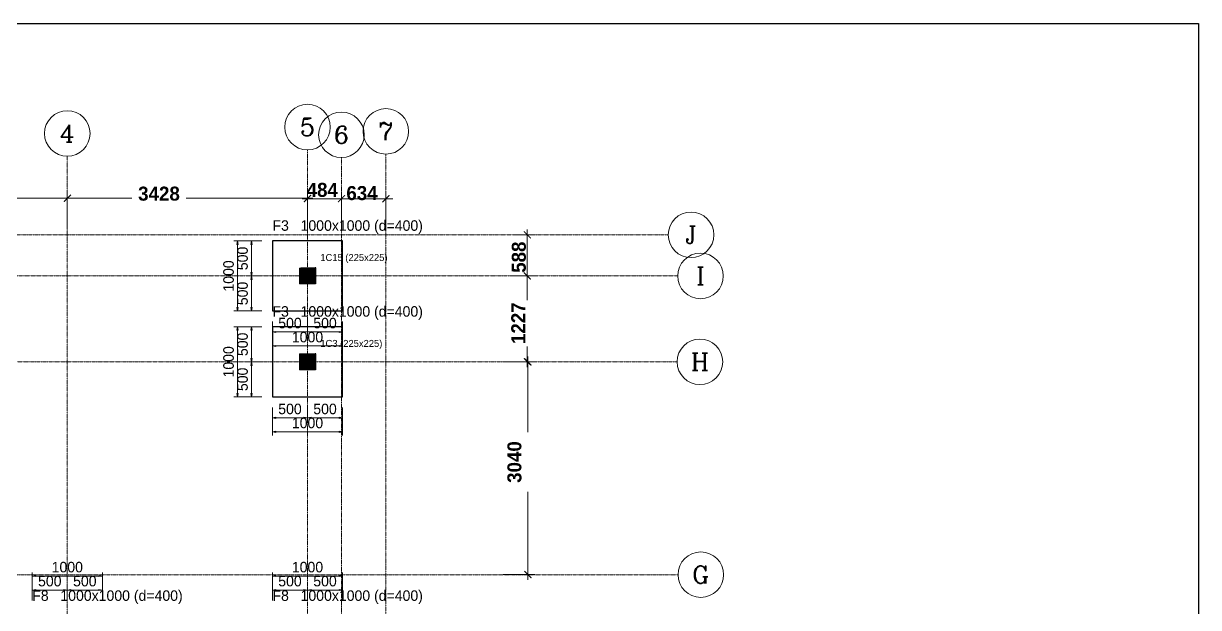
# Model space of a CAD drawing. Header units: inches. Extents: x 23 to 2032867, y 13 to 664695.
# Drawn here: x 1744024 to 1760791, y 362717 to 371059 of the extents above; entities that cross this region are included whole.
import ezdxf
from ezdxf.enums import TextEntityAlignment as Align

# ---------------------------------------------------------------- set-up
doc = ezdxf.new("R2010")
doc.units = ezdxf.units.IN
doc.header["$MEASUREMENT"] = 0
doc.linetypes.add('CENTER2', pattern=[0.7, 0.5, -0.1, 0, -0.1])
for name, color, linetype, lineweight in [('Axis_1', 8, 'CENTER2', 0), ('Axis_2', 8, 'CENTER2', 0), ('AxisBalloons_1', 150, 'ByLayer', 0), ('AxisBalloons_2', 150, 'ByLayer', 0), ('AxisText_1', 18, 'ByLayer', 0), ('AxisText_2', 18, 'ByLayer', 0), ('ColHatch', 11, 'ByLayer', 0), ('Column', 1, 'ByLayer', 0), ('ColumnText', 96, 'ByLayer', 0), ('Dim', 5, 'ByLayer', 0), ('Footing', 6, 'ByLayer', 0), ('FootingText', 96, 'ByLayer', 0), ('S-_ANOT----_D', 5, 'ByLayer', 0)]:
    doc.layers.add(name, color=color, linetype=linetype, lineweight=lineweight)
doc.layers.add('Dimensioning - General', color=7, linetype='Continuous')
doc.layers.add('dimensions', color=1, linetype='Continuous')
doc.styles.add('AxisText_1', font='ROMANC', dxfattribs={"height": 50})
doc.styles.add('AxisText_2', font='ROMANC', dxfattribs={"height": 50})
doc.styles.add('City', font='cityb___.ttf', dxfattribs={"height": 200})
doc.styles.add('ColumnText', font='TXT', dxfattribs={"height": 1000})
doc.styles.add('Dim', font='TXT', dxfattribs={"height": 1000})
doc.styles.add('FootingText', font='TXT', dxfattribs={"height": 1500})
doc.dimstyles.new('Copy of atus', dxfattribs={"dimtxt": 250, "dimasz": 100, "dimexe": 100, "dimexo": 100, "dimgap": 100, "dimtad": 1, "dimdec": 0, "dimdsep": 46, "dimtxsty": 'City', "dimblk1": 'ARCHTICK', "dimblk2": 'ARCHTICK', "dimsah": 1, "dimcen": 0, "dimdle": 75, "dimclrd": 6, "dimclre": 6, "dimclrt": 5, "dimadec": 0, "dimazin": 0, "dimtfac": 1, "dimtdec": 0, "dimtix": 1, "dimtmove": 2, "dimatfit": 3, "dimldrblk": 'ARCHTICK', "dimfxl": 100, "dimtolj": 1, "dimtzin": 0, "dimlwd": 5, "dimlwe": 5, "dimarcsym": 0})

# ---------------------------------------------------------------- blocks, each defined once
blk = doc.blocks.new('PCDIM_ARROW')
at = {"layer": 'Dim'}
blk.add_hatch(color=256, dxfattribs=at).paths.add_polyline_path([(0, 0), (-1, 0.1667), (-1, -0.1667)], flags=0)
blk.add_hatch(color=256, dxfattribs=at).paths.add_polyline_path([(0, 0), (-1, 0.1667), (-1, -0.1667)], flags=0)
blk.add_hatch(color=256, dxfattribs=at).paths.add_polyline_path([(0, 0), (-1, 0.1667), (-1, -0.1667)], flags=0)
blk.add_hatch(color=256, dxfattribs=at).paths.add_polyline_path([(0, 0), (-1, 0.1667), (-1, -0.1667)], flags=0)
at = {"layer": 'S-_ANOT----_D'}
blk.add_hatch(color=256, dxfattribs=at).paths.add_polyline_path([(0, 0), (-1, 0.1667), (-1, -0.1667)], flags=0)
blk.add_hatch(color=256, dxfattribs=at).paths.add_polyline_path([(0, 0), (-1, 0.1667), (-1, -0.1667)], flags=0)
at = {"layer": 'Dim'}
blk.add_lwpolyline([(0, 0), (-1, 0.1667), (-1, -0.1667)], close=True, dxfattribs=at)
blk.add_lwpolyline([(0, 0), (-1, 0.1667), (-1, -0.1667)], close=True, dxfattribs=at)
blk.add_lwpolyline([(0, 0), (-1, 0.1667), (-1, -0.1667)], close=True, dxfattribs=at)
blk.add_lwpolyline([(0, 0), (-1, 0.1667), (-1, -0.1667)], close=True, dxfattribs=at)
at = {"layer": 'S-_ANOT----_D'}
blk.add_lwpolyline([(0, 0), (-1, 0.1667), (-1, -0.1667)], close=True, dxfattribs=at)
blk.add_lwpolyline([(0, 0), (-1, 0.1667), (-1, -0.1667)], close=True, dxfattribs=at)
blk = doc.blocks.new('_ArchTick')
at = {"color": 0, "linetype": 'ByBlock', "const_width": 0.15}
blk.add_lwpolyline([(-0.5, -0.5), (0.5, 0.5)], dxfattribs=at)
blk = doc.blocks.new('*D294')
at = {"layer": 'Defpoints', "color": 0, "linetype": 'Continuous', "transparency": 16777216}
for p in [(1742023, 368564), (1744649, 368562), (1744649, 368026)]:
    blk.add_point(p, dxfattribs=at)
at = {"layer": 'Dimensioning - General', "color": 6, "linetype": 'Continuous', "lineweight": 5, "transparency": 16777216}
for p, q in [((1741948, 368562), (1742947, 368562)), ((1744724, 368562), (1743716, 368562))]:
    blk.add_line(p, q, dxfattribs=at)
at = {"layer": 'Dimensioning - General', "color": 6, "lineweight": 5, "transparency": 16777216}
for p, q in [((1744649, 368126), (1744649, 368662)), ((1742023, 368464), (1742023, 368462))]:
    blk.add_line(p, q, dxfattribs=at)
at = {"layer": 'Dimensioning - General', "color": 6, "linetype": 'Continuous', "lineweight": 5, "transparency": 16777216, "xscale": 100, "yscale": 100, "zscale": 100, "rotation": 180}
blk.add_blockref('_ArchTick', (1742023, 368562), dxfattribs=at)
at = {"layer": 'Dimensioning - General', "color": 6, "linetype": 'Continuous', "lineweight": 5, "transparency": 16777216, "xscale": 100, "yscale": 100, "zscale": 100}
blk.add_blockref('_ArchTick', (1744649, 368562), dxfattribs=at)
at = {"layer": 'Dimensioning - General', "color": 5, "linetype": 'Continuous', "lineweight": 20, "transparency": 16777216, "insert": (1743331, 368627), "char_height": 200, "attachment_point": 5, "style": 'City'}
blk.add_mtext('\\A1;2626', dxfattribs=at)
blk = doc.blocks.new('*D295')
at = {"layer": 'Defpoints', "color": 0, "linetype": 'Continuous', "transparency": 16777216}
for p in [(1744649, 368564), (1748076, 368562), (1748076, 368026)]:
    blk.add_point(p, dxfattribs=at)
at = {"layer": 'Dimensioning - General', "color": 6, "linetype": 'Continuous', "lineweight": 5, "transparency": 16777216}
for p, q in [((1744574, 368562), (1745570, 368562)), ((1748151, 368562), (1746344, 368562))]:
    blk.add_line(p, q, dxfattribs=at)
at = {"layer": 'Dimensioning - General', "color": 6, "lineweight": 5, "transparency": 16777216}
for p, q in [((1748076, 368126), (1748076, 368662)), ((1744649, 368464), (1744649, 368462))]:
    blk.add_line(p, q, dxfattribs=at)
at = {"layer": 'Dimensioning - General', "color": 6, "linetype": 'Continuous', "lineweight": 5, "transparency": 16777216, "xscale": 100, "yscale": 100, "zscale": 100, "rotation": 180}
blk.add_blockref('_ArchTick', (1744649, 368562), dxfattribs=at)
at = {"layer": 'Dimensioning - General', "color": 6, "linetype": 'Continuous', "lineweight": 5, "transparency": 16777216, "xscale": 100, "yscale": 100, "zscale": 100}
blk.add_blockref('_ArchTick', (1748076, 368562), dxfattribs=at)
at = {"layer": 'Dimensioning - General', "color": 5, "linetype": 'Continuous', "lineweight": 20, "transparency": 16777216, "insert": (1745957, 368627), "char_height": 200, "attachment_point": 5, "style": 'City'}
blk.add_mtext('\\A1;3428', dxfattribs=at)
blk = doc.blocks.new('*D239')
at = {"layer": 'Defpoints', "color": 0, "linetype": 'Continuous', "transparency": 16777216}
for p in [(1748076, 368559), (1748561, 368556), (1748561, 368026)]:
    blk.add_point(p, dxfattribs=at)
at = {"layer": 'Dimensioning - General', "color": 6, "linetype": 'Continuous', "lineweight": 5, "transparency": 16777216}
blk.add_line((1748001, 368556), (1748636, 368556), dxfattribs=at)
at = {"layer": 'Dimensioning - General', "color": 6, "lineweight": 5, "transparency": 16777216}
for p, q in [((1748561, 368126), (1748561, 368656)), ((1748076, 368459), (1748076, 368456))]:
    blk.add_line(p, q, dxfattribs=at)
at = {"layer": 'Dimensioning - General', "color": 6, "linetype": 'Continuous', "lineweight": 5, "transparency": 16777216, "xscale": 100, "yscale": 100, "zscale": 100, "rotation": 180}
blk.add_blockref('_ArchTick', (1748076, 368556), dxfattribs=at)
at = {"layer": 'Dimensioning - General', "color": 6, "linetype": 'Continuous', "lineweight": 5, "transparency": 16777216, "xscale": 100, "yscale": 100, "zscale": 100}
blk.add_blockref('_ArchTick', (1748561, 368556), dxfattribs=at)
at = {"layer": 'Dimensioning - General', "color": 5, "linetype": 'Continuous', "lineweight": 20, "transparency": 16777216, "insert": (1748287, 368681), "char_height": 200, "attachment_point": 5, "style": 'City'}
blk.add_mtext('\\A1;484', dxfattribs=at)
blk = doc.blocks.new('*D240')
at = {"layer": 'Defpoints', "color": 0, "linetype": 'Continuous', "transparency": 16777216}
for p in [(1748561, 368559), (1749195, 368556), (1749195, 368026)]:
    blk.add_point(p, dxfattribs=at)
at = {"layer": 'Dimensioning - General', "color": 6, "linetype": 'Continuous', "lineweight": 5, "transparency": 16777216}
for p, q in [((1748561, 368556), (1748461, 368556)), ((1748561, 368556), (1749195, 368556)), ((1749195, 368556), (1749295, 368556))]:
    blk.add_line(p, q, dxfattribs=at)
at = {"layer": 'Dimensioning - General', "color": 6, "lineweight": 5, "transparency": 16777216}
for p, q in [((1749195, 368126), (1749195, 368656)), ((1748561, 368459), (1748561, 368456))]:
    blk.add_line(p, q, dxfattribs=at)
at = {"layer": 'Dimensioning - General', "color": 6, "linetype": 'Continuous', "lineweight": 5, "transparency": 16777216, "xscale": 100, "yscale": 100, "zscale": 100}
blk.add_blockref('_ArchTick', (1748561, 368556), dxfattribs=at)
at = {"layer": 'Dimensioning - General', "color": 6, "linetype": 'Continuous', "lineweight": 5, "transparency": 16777216, "xscale": 100, "yscale": 100, "zscale": 100, "rotation": 180}
blk.add_blockref('_ArchTick', (1749195, 368556), dxfattribs=at)
at = {"layer": 'Dimensioning - General', "color": 5, "linetype": 'Continuous', "lineweight": 20, "transparency": 16777216, "insert": (1748854, 368635), "char_height": 200, "attachment_point": 5, "style": 'City'}
blk.add_mtext('\\A1;634', dxfattribs=at)
blk = doc.blocks.new('*D231')
at = {"layer": 'Defpoints', "color": 0, "linetype": 'Continuous', "transparency": 16777216}
for p in [(1750913, 368040), (1751213, 368040), (1750971, 367453)]:
    blk.add_point(p, dxfattribs=at)
at = {"layer": 'Dimensioning - General', "color": 6, "lineweight": 5, "transparency": 16777216}
for p, q in [((1751013, 368040), (1751313, 368040)), ((1751071, 367453), (1751313, 367453))]:
    blk.add_line(p, q, dxfattribs=at)
at = {"layer": 'Dimensioning - General', "color": 6, "linetype": 'Continuous', "lineweight": 5, "transparency": 16777216}
blk.add_line((1751213, 367378), (1751213, 368115), dxfattribs=at)
at = {"layer": 'Dimensioning - General', "color": 6, "linetype": 'Continuous', "lineweight": 5, "transparency": 16777216, "xscale": 100, "yscale": 100, "zscale": 100}
for p, rotation in [((1751213, 368040), 90), ((1751213, 367453), 270)]:
    blk.add_blockref('_ArchTick', p, dxfattribs=dict(at, rotation=rotation))
at = {"layer": 'Dimensioning - General', "color": 5, "linetype": 'Continuous', "lineweight": 20, "transparency": 16777216, "insert": (1751093, 367721), "char_height": 200, "attachment_point": 5, "rotation": 90, "style": 'City'}
blk.add_mtext('\\A1;588', dxfattribs=at)
blk = doc.blocks.new('*D232')
at = {"layer": 'Defpoints', "color": 0, "linetype": 'Continuous', "transparency": 16777216}
for p in [(1750880, 367453), (1751213, 367453), (1750763, 366226)]:
    blk.add_point(p, dxfattribs=at)
at = {"layer": 'Dimensioning - General', "color": 6, "lineweight": 5, "transparency": 16777216}
for p, q in [((1750980, 367453), (1751313, 367453)), ((1750863, 366226), (1751313, 366226))]:
    blk.add_line(p, q, dxfattribs=at)
at = {"layer": 'Dimensioning - General', "color": 6, "linetype": 'Continuous', "lineweight": 5, "transparency": 16777216}
for p, q in [((1751213, 367528), (1751213, 367108)), ((1751213, 366151), (1751213, 366447))]:
    blk.add_line(p, q, dxfattribs=at)
at = {"layer": 'Dimensioning - General', "color": 6, "linetype": 'Continuous', "lineweight": 5, "transparency": 16777216, "xscale": 100, "yscale": 100, "zscale": 100}
for p, rotation in [((1751213, 367453), 90), ((1751213, 366226), 270)]:
    blk.add_blockref('_ArchTick', p, dxfattribs=dict(at, rotation=rotation))
at = {"layer": 'Dimensioning - General', "color": 5, "linetype": 'Continuous', "lineweight": 20, "transparency": 16777216, "insert": (1751084, 366778), "char_height": 200, "attachment_point": 5, "rotation": 90, "style": 'City'}
blk.add_mtext('\\A1;1227', dxfattribs=at)
blk = doc.blocks.new('*D233')
at = {"layer": 'Defpoints', "color": 0, "linetype": 'Continuous', "transparency": 16777216}
for p in [(1750763, 366226), (1751222, 366226), (1750768, 363187)]:
    blk.add_point(p, dxfattribs=at)
at = {"layer": 'Dimensioning - General', "color": 6, "lineweight": 5, "transparency": 16777216}
for p, q in [((1750863, 366226), (1751322, 366226)), ((1750868, 363187), (1751322, 363187))]:
    blk.add_line(p, q, dxfattribs=at)
at = {"layer": 'Dimensioning - General', "color": 6, "linetype": 'Continuous', "lineweight": 5, "transparency": 16777216}
for p, q in [((1751222, 366301), (1751222, 365220)), ((1751222, 363112), (1751222, 364370))]:
    blk.add_line(p, q, dxfattribs=at)
at = {"layer": 'Dimensioning - General', "color": 6, "linetype": 'Continuous', "lineweight": 5, "transparency": 16777216, "xscale": 100, "yscale": 100, "zscale": 100}
for p, rotation in [((1751222, 366226), 90), ((1751222, 363187), 270)]:
    blk.add_blockref('_ArchTick', p, dxfattribs=dict(at, rotation=rotation))
at = {"layer": 'Dimensioning - General', "color": 5, "linetype": 'Continuous', "lineweight": 20, "transparency": 16777216, "insert": (1751030, 364795), "char_height": 200, "attachment_point": 5, "rotation": 90, "style": 'City'}
blk.add_mtext('\\A1;3040', dxfattribs=at)

msp = doc.modelspace()

# ---------------------------------------------------------------- hatches: boundary and pattern name
at = {"linetype": 'Continuous'}
h = msp.add_hatch(dxfattribs=at)
h.set_pattern_fill('ANSI31', color=1)
h.set_pattern_definition([(45, (1651249.29472, 401125.22702), (-0.08838834765, 0.08838834765), [])])
h.paths.add_polyline_path([(1748190.2, 367567.628), (1748188.883, 367342.628), (1747965.2, 367342.628), (1747965.2, 367566.381)])
h = msp.add_hatch(dxfattribs=at)
h.set_pattern_fill('ANSI31', color=1)
h.set_pattern_definition([(45, (1651249.29472, 399896.40906), (-0.08838834765, 0.08838834765), [])])
h.paths.add_polyline_path([(1748190.2, 366338.81), (1748188.883, 366113.81), (1747965.2, 366113.81), (1747965.2, 366337.563)])

# ---------------------------------------------------------------- linework, layer by layer
for points in [[(1748190.2, 367567.628), (1748188.883, 367342.628), (1747965.2, 367342.628), (1747965.2, 367566.381), (1748190.2, 367567.628)], [(1748190.2, 366338.81), (1748188.883, 366113.81), (1747965.2, 366113.81), (1747965.2, 366337.563), (1748190.2, 366338.81)]]:
    msp.add_lwpolyline(points, dxfattribs=at)
at = {"layer": 'Axis_1', "color": 1}
for p, q in [((1731855.462, 368040.47), (1753224.133, 368040.47)), ((1731833.534, 367452.85), (1753359.453, 367452.85)), ((1731910.42, 366226.31), (1753351.063, 366226.31)), ((1731922.904, 363186.61), (1753363.553, 363186.61))]:
    msp.add_line(p, q, dxfattribs=at)
at = {"layer": 'Axis_2'}
for p, q in [((1748076.383, 351181.864), (1748076.383, 369254.13)), ((1744648.813, 351170.086), (1744648.813, 369163.52)), ((1748560.563, 351281.713), (1748560.563, 369144.25)), ((1749194.913, 351187.216), (1749194.913, 369192.92))]:
    msp.add_line(p, q, dxfattribs=at)
at = {"layer": 'AxisBalloons_1'}
for centre in [(1753549.133, 368040.47), (1753684.453, 367452.85), (1753676.063, 366226.31), (1753688.553, 363186.61)]:
    msp.add_circle(centre, 325, dxfattribs=at)
at = {"layer": 'AxisBalloons_2'}
for centre in [(1748076.383, 369579.13), (1744648.813, 369488.52), (1748560.563, 369469.25), (1749194.913, 369517.92)]:
    msp.add_circle(centre, 325, dxfattribs=at)
at = {"layer": 'ColHatch', "linetype": 'Continuous'}
for p, q in [((1747963.883, 367541.892), (1747987.341, 367565.35)), ((1747963.883, 367471.181), (1748058.051, 367565.35)), ((1747963.883, 367400.47), (1748128.762, 367565.35)), ((1747974.473, 367340.35), (1748188.883, 367554.76)), ((1748045.183, 367340.35), (1748188.883, 367484.049)), ((1748115.894, 367340.35), (1748188.883, 367413.338)), ((1748186.605, 367340.35), (1748188.883, 367342.628)), ((1747963.883, 366269.099), (1748033.593, 366338.81)), ((1747963.883, 366198.389), (1748104.304, 366338.81)), ((1747963.883, 366127.678), (1748175.014, 366338.81)), ((1748020.725, 366113.81), (1748188.883, 366281.967)), ((1748091.436, 366113.81), (1748188.883, 366211.257)), ((1748162.146, 366113.81), (1748188.883, 366140.546))]:
    msp.add_line(p, q, dxfattribs=at)
at = {"layer": 'Column'}
for p, q in [((1748188.883, 367565.35), (1747963.883, 367565.35)), ((1747963.883, 367565.35), (1747963.883, 367340.35)), ((1748188.883, 367340.35), (1748188.883, 367565.35)), ((1748190.2, 367355.128), (1748190.2, 367580.128)), ((1747963.883, 367340.35), (1748188.883, 367340.35)), ((1748188.883, 366338.81), (1747963.883, 366338.81)), ((1747963.883, 366338.81), (1747963.883, 366113.81)), ((1748188.883, 366113.81), (1748188.883, 366338.81)), ((1748190.2, 366126.31), (1748190.2, 366351.31)), ((1747963.883, 366113.81), (1748188.883, 366113.81))]:
    msp.add_line(p, q, dxfattribs=at)
at = {"layer": 'Dim', "linetype": 'Continuous'}
for p, q in [((1747026.383, 367952.85), (1747226.383, 367952.85)), ((1747076.383, 366952.85), (1747076.383, 367952.85)), ((1747226.383, 367952.85), (1747426.383, 367952.85)), ((1747276.383, 367452.85), (1747276.383, 367952.85)), ((1747226.383, 367452.85), (1747426.383, 367452.85)), ((1747226.383, 367452.85), (1747426.383, 367452.85)), ((1747276.383, 366952.85), (1747276.383, 367452.85)), ((1747026.383, 366952.85), (1747226.383, 366952.85)), ((1747226.383, 366952.85), (1747426.383, 366952.85)), ((1747026.383, 366726.31), (1747226.383, 366726.31)), ((1747076.383, 365726.31), (1747076.383, 366726.31)), ((1747226.383, 366726.31), (1747426.383, 366726.31)), ((1747276.383, 366226.31), (1747276.383, 366726.31)), ((1747576.383, 366602.85), (1747576.383, 366802.85)), ((1748076.383, 366602.85), (1748076.383, 366802.85)), ((1748076.383, 366602.85), (1748076.383, 366802.85)), ((1748576.383, 366602.85), (1748576.383, 366802.85)), ((1747576.383, 366652.85), (1748076.383, 366652.85)), ((1747576.383, 366402.85), (1747576.383, 366602.85)), ((1748076.383, 366652.85), (1748576.383, 366652.85)), ((1748576.383, 366402.85), (1748576.383, 366602.85)), ((1747576.383, 366452.85), (1748576.383, 366452.85)), ((1747226.383, 366226.31), (1747426.383, 366226.31)), ((1747226.383, 366226.31), (1747426.383, 366226.31)), ((1747276.383, 365726.31), (1747276.383, 366226.31)), ((1747026.383, 365726.31), (1747226.383, 365726.31)), ((1747226.383, 365726.31), (1747426.383, 365726.31)), ((1747576.383, 365376.31), (1747576.383, 365576.31)), ((1748076.383, 365376.31), (1748076.383, 365576.31)), ((1748076.383, 365376.31), (1748076.383, 365576.31)), ((1748576.383, 365376.31), (1748576.383, 365576.31)), ((1747576.383, 365426.31), (1748076.383, 365426.31)), ((1747576.383, 365176.31), (1747576.383, 365376.31)), ((1748076.383, 365426.31), (1748576.383, 365426.31)), ((1748576.383, 365176.31), (1748576.383, 365376.31)), ((1747576.383, 365226.31), (1748576.383, 365226.31)), ((1744148.813, 363217.48), (1744148.813, 363017.48)), ((1745148.813, 363217.48), (1745148.813, 363017.48)), ((1747576.383, 363217.48), (1747576.383, 363017.48)), ((1748576.383, 363217.48), (1748576.383, 363017.48)), ((1744148.813, 363167.48), (1745148.813, 363167.48)), ((1744148.813, 363017.48), (1744148.813, 362817.48)), ((1744648.813, 363017.48), (1744648.813, 362817.48)), ((1744648.813, 363017.48), (1744648.813, 362817.48)), ((1745148.813, 363017.48), (1745148.813, 362817.48)), ((1747576.383, 363167.48), (1748576.383, 363167.48)), ((1747576.383, 363017.48), (1747576.383, 362817.48)), ((1748076.383, 363017.48), (1748076.383, 362817.48)), ((1748076.383, 363017.48), (1748076.383, 362817.48)), ((1748576.383, 363017.48), (1748576.383, 362817.48)), ((1744148.813, 362967.48), (1744648.813, 362967.48)), ((1744648.813, 362967.48), (1745148.813, 362967.48)), ((1747576.383, 362967.48), (1748076.383, 362967.48)), ((1748076.383, 362967.48), (1748576.383, 362967.48))]:
    msp.add_line(p, q, dxfattribs=at)
at = {"layer": 'dimensions', "color": 7}
msp.add_lwpolyline([(1760790.618, 349241.756), (1724891.188, 349241.756), (1724891.188, 371058.807), (1760790.618, 371058.807)], close=True, dxfattribs=at)
at = {"layer": 'Footing', "lineweight": 30}
for p, q in [((1748576.383, 367952.85), (1747576.383, 367952.85)), ((1747576.383, 367952.85), (1747576.383, 366952.85)), ((1748576.383, 366952.85), (1748576.383, 367952.85)), ((1747576.383, 366952.85), (1748576.383, 366952.85)), ((1748576.383, 366726.31), (1747576.383, 366726.31)), ((1747576.383, 366726.31), (1747576.383, 365726.31)), ((1748576.383, 365726.31), (1748576.383, 366726.31)), ((1747576.383, 365726.31), (1748576.383, 365726.31))]:
    msp.add_line(p, q, dxfattribs=at)

# ---------------------------------------------------------------- block references
at = {"layer": 'Dim', "xscale": 50, "yscale": 50, "zscale": 50}
for p, rotation in [((1747076.383, 367952.85), 90), ((1747276.383, 367952.85), 90), ((1747276.383, 367452.85), 270), ((1747276.383, 367452.85), 90), ((1747076.383, 366952.85), 270), ((1747276.383, 366952.85), 270), ((1747076.383, 366726.31), 90), ((1747276.383, 366726.31), 90), ((1747576.383, 366652.85), 180), ((1748076.383, 366652.85), 180), ((1747576.383, 366452.85), 180), ((1747276.383, 366226.31), 270), ((1747276.383, 366226.31), 90), ((1747076.383, 365726.31), 270), ((1747276.383, 365726.31), 270), ((1747576.383, 365426.31), 180), ((1748076.383, 365426.31), 180), ((1747576.383, 365226.31), 180), ((1744148.813, 363167.48), 180), ((1747576.383, 363167.48), 180), ((1744148.813, 362967.48), 180), ((1744648.813, 362967.48), 180), ((1747576.383, 362967.48), 180), ((1748076.383, 362967.48), 180)]:
    msp.add_blockref('PCDIM_ARROW', p, dxfattribs=dict(at, rotation=rotation))
for p in [(1748076.383, 366652.85), (1748576.383, 366652.85), (1748576.383, 366452.85), (1748076.383, 365426.31), (1748576.383, 365426.31), (1748576.383, 365226.31), (1745148.813, 363167.48), (1748576.383, 363167.48), (1744648.813, 362967.48), (1745148.813, 362967.48), (1748076.383, 362967.48), (1748576.383, 362967.48)]:
    msp.add_blockref('PCDIM_ARROW', p, dxfattribs=at)

# ---------------------------------------------------------------- texts
at = {"layer": 'AxisText_1', "color": 7, "linetype": 'Continuous', "style": 'AxisText_1'}
for s, p in [('J', (1753549.133, 368040.47)), ('I', (1753684.453, 367452.85)), ('H', (1753676.063, 366226.31)), ('G', (1753688.553, 363186.61))]:
    msp.add_text(s, height=250, dxfattribs=at).set_placement(p, align=Align.MIDDLE_CENTER)
at = {"layer": 'AxisText_2', "color": 0, "linetype": 'Continuous', "style": 'AxisText_2'}
for s, p in [('4', (1744648.813, 369488.52)), ('5', (1748076.383, 369579.13)), ('6', (1748560.563, 369469.25)), ('7', (1749194.913, 369517.92))]:
    msp.add_text(s, height=250, dxfattribs=at).set_placement(p, align=Align.MIDDLE_CENTER)
at = {"layer": 'ColumnText', "linetype": 'Continuous', "style": 'ColumnText'}
for s, p in [('1C15 (225x225)', (1748259.593, 367636.06)), ('1C3 (225x225)', (1748259.593, 366409.52))]:
    msp.add_text(s, height=100, dxfattribs=at).set_placement(p, align=Align.BOTTOM_LEFT)
at = {"layer": 'Dim', "color": 7, "linetype": 'Continuous', "char_height": 150, "width": 10, "attachment_point": 8, "rotation": 90, "style": 'Dim'}
for s, insert in [('500', (1747226.383, 367702.85)), ('1000', (1747026.383, 367452.85)), ('500', (1747226.383, 367202.85)), ('500', (1747226.383, 366476.31)), ('1000', (1747026.383, 366226.31)), ('500', (1747226.383, 365976.31))]:
    msp.add_mtext(s, dxfattribs=dict(at, insert=insert))
at = {"layer": 'Dim', "color": 7, "linetype": 'Continuous', "char_height": 150, "width": 10, "attachment_point": 8, "style": 'Dim'}
for s, insert in [('500', (1747826.383, 366702.85)), ('500', (1748326.383, 366702.85)), ('1000', (1748076.383, 366502.85)), ('500', (1747826.383, 365476.31)), ('500', (1748326.383, 365476.31)), ('1000', (1748076.383, 365276.31)), ('1000', (1744648.813, 363217.48)), ('1000', (1748076.383, 363217.48)), ('500', (1744398.813, 363017.48)), ('500', (1744898.813, 363017.48)), ('500', (1747826.383, 363017.48)), ('500', (1748326.383, 363017.48))]:
    msp.add_mtext(s, dxfattribs=dict(at, insert=insert))
at = {"layer": 'FootingText', "linetype": 'Continuous', "style": 'FootingText'}
msp.add_text('F3   1000x1000 (d=400)', height=150, rotation=360, dxfattribs=at).set_placement((1747576.383, 368052.85), align=Align.BOTTOM_LEFT)
for s, p in [('F3   1000x1000 (d=400)', (1747576.383, 366826.31)), ('F8   1000x1000 (d=400)', (1744148.813, 362767.48)), ('F8   1000x1000 (d=400)', (1747576.383, 362767.48))]:
    msp.add_text(s, height=150, dxfattribs=at).set_placement(p, align=Align.BOTTOM_LEFT)

# ---------------------------------------------------------------- dimensions: what is measured, and where the dimension line sits
at = {"layer": 'Dimensioning - General', "color": 151, "linetype": 'Continuous', "lineweight": 20, "true_color": 0x80c2ff}
for base, p1, p2, picture, middle in [((1744648.813, 368561.535), (1742023.063, 368563.783), (1744648.813, 368025.848), '*D294', (1743331.375, 368627.204)), ((1748076.383, 368561.535), (1744648.813, 368563.783), (1748076.383, 368025.848), '*D295', (1745957.125, 368627.204)), ((1748560.563, 368556.437), (1748076.383, 368558.685), (1748560.563, 368025.848), '*D239', (1748286.815, 368681.079)), ((1749194.913, 368556.437), (1748560.563, 368558.685), (1749194.913, 368025.848), '*D240', (1748853.723, 368635.418))]:
    dim = msp.add_linear_dim(base=base, p1=p1, p2=p2, dimstyle='Copy of atus', dxfattribs=at)
    dim.commit()
    dim.dimension.update_dxf_attribs({"geometry": picture, "text_midpoint": middle, "dimtype": 160})
for base, p1, p2, picture, middle in [((1751212.963, 368040.47), (1750970.894, 367452.85), (1750913.215, 368040.47), '*D231', (1751093.26, 367721.454)), ((1751212.963, 367452.85), (1750763.487, 366226.31), (1750880.399, 367452.85), '*D232', (1751084.473, 366777.748)), ((1751222.182, 366226.31), (1750768.38, 363186.61), (1750763.487, 366226.31), '*D233', (1751029.744, 364795.215))]:
    dim = msp.add_linear_dim(base=base, p1=p1, p2=p2, angle=90, dimstyle='Copy of atus', dxfattribs=at)
    dim.commit()
    dim.dimension.update_dxf_attribs({"geometry": picture, "text_midpoint": middle, "dimtype": 160, "text_rotation": 90})

doc.saveas('drawing.dxf')
